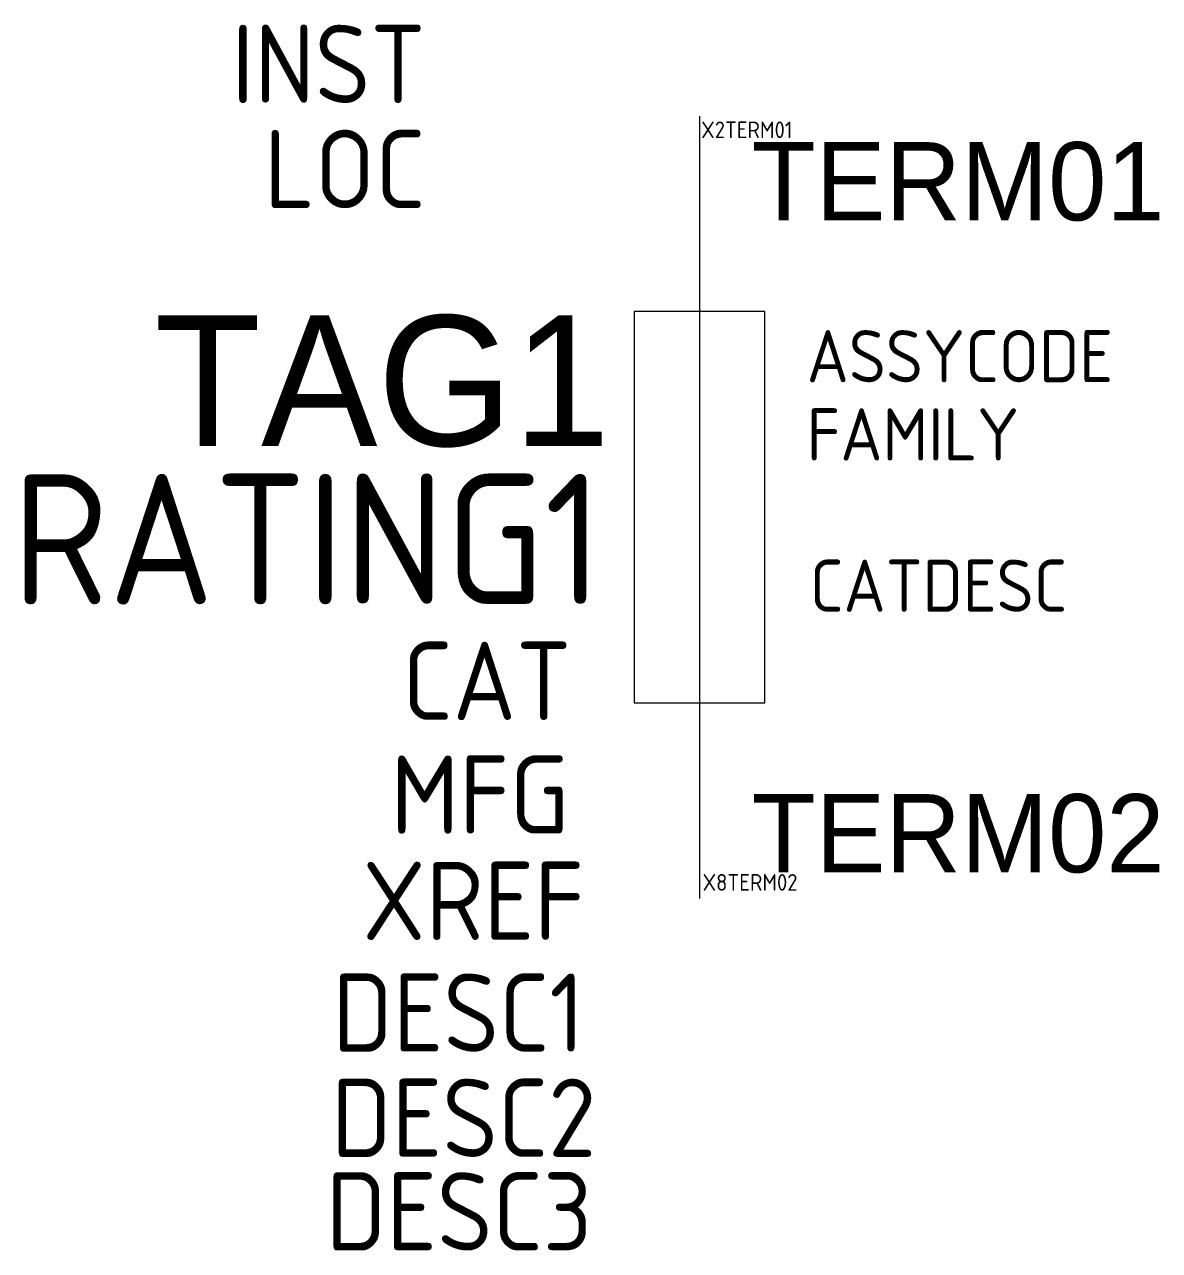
# Model space of a CAD drawing. Extents: x -12.9 to 8.8, y -14.3 to 9.3.
import ezdxf
from ezdxf.enums import TextEntityAlignment as Align

# ---------------------------------------------------------------- set-up
doc = ezdxf.new("R2010")
doc.units = 0
doc.header["$MEASUREMENT"] = 0
doc.styles.add('WD_IEC', font='isocp2.shx', dxfattribs={"width": 0.9, "height": 4})

msp = doc.modelspace()

# ---------------------------------------------------------------- linework, layer by layer
msp.add_line((0, 7.5), (0, -7.5))
msp.add_lwpolyline([(-1.25, 3.75), (-1.25, -3.75), (1.25, -3.75), (1.25, 3.75)], close=True)

# ---------------------------------------------------------------- texts
at = {"style": 'WD_IEC', "flags": 1}
for tag, p in [('INST', (-5.25, 7.75)), ('LOC', (-5.25, 5.734)), ('XREF', (-2.203, -8.297)), ('DESC1', (-2.203, -10.44)), ('DESC2', (-1.98, -12.457)), ('DESC3', (-2.054, -14.251))]:
    msp.add_attdef(tag, text='', height=1.5, dxfattribs=at).set_placement(p, align=Align.RIGHT)
for tag, p, s, height in [('X2TERM01', (0.032, 7.076), '', 0.32), ('ASSYCODE', (2.054, 2.396), '', 1), ('FAMILY', (2.054, 0.896), 'FU_ACKO', 1), ('CATDESC', (2.115, -2.004), '', 1), ('CAT', (-5.697, -4.079), 'NH', 1.5), ('MFG', (-5.922, -6.26), 'ACKO', 1.5), ('X8TERM02', (0.058, -7.353), '', 0.32)]:
    msp.add_attdef(tag, p, s, height=height, dxfattribs=at)
for tag, p, s in [('TERM01', (1, 5.5), '1'), ('TERM02', (0.999, -7.001), '2')]:
    msp.add_attdef(tag, p, s, height=1.5)
msp.add_attdef('TAG1', text='F', height=2.5).set_placement((-1.714, 1.176), align=Align.RIGHT)
at = {"style": 'WD_IEC'}
msp.add_attdef('RATING1', text='', height=2.5, dxfattribs=at).set_placement((-1.849, -1.861), align=Align.RIGHT)

doc.saveas('drawing.dxf')
